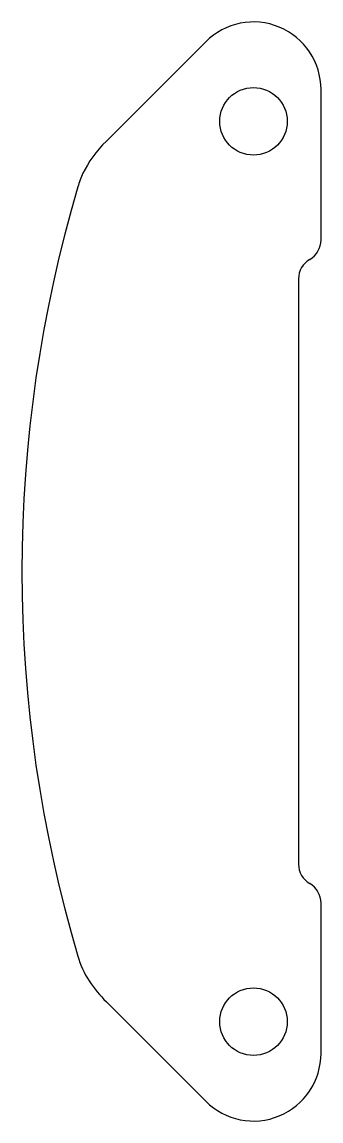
# Model space of a CAD drawing. Header units: millimetres. Extents: x -126 to -112.8, y -24.4 to 24.4.
import ezdxf

# ---------------------------------------------------------------- set-up
doc = ezdxf.new("R2010")
doc.units = ezdxf.units.MM
doc.layers.add('Shape2DView', color=7, linetype='CONTINUOUS')

msp = doc.modelspace()

# ---------------------------------------------------------------- linework, layer by layer
at = {"layer": 'Shape2DView'}
for p, q in [((-122.3, 19.1213), (-117.886, 23.5355)), ((-112.765, 14.7321), (-112.765, 21.4142)), ((-113.765, 13), (-113.765, -13)), ((-112.765, -21.4142), (-112.765, -14.7321)), ((-117.886, -23.5355), (-122.3, -19.1213))]:
    msp.add_line(p, q, dxfattribs=at)
for centre in [(-115.765, 20), (-115.765, -20)]:
    msp.add_circle(centre, 1.5, dxfattribs=at)
for centre, radius, start, end in [((-115.765, 21.4142), 3, 0, 135), ((-66.0478, 0.0001), 60, 163.458, -163.458), ((-113.765, 14.7321), 1, -60, 0), ((-112.765, 13), 1, 120, 180), ((-112.765, -13), 1, 180, -120), ((-113.765, -14.7321), 1, 0, 60), ((-115.765, -21.4142), 3, -135, 0)]:
    msp.add_arc(centre, radius, start, end, dxfattribs=at)
for points, knots in [([(-122.3, 19.1213), (-122.756, 18.665), (-123.109, 18.182), (-123.339, 17.6967), (-123.434, 17.4991), (-123.509, 17.2946), (-123.565, 17.0832)], [0, 0, 0, 0, 0.193594, 0.193594, 0.193594, 0.272192, 0.272192, 0.272192, 0.272192]), ([(-123.565, -17.0831), (-123.464, -17.476), (-123.283, -17.8507), (-123.061, -18.1922), (-122.844, -18.5271), (-122.583, -18.8386), (-122.3, -19.1213)], [0.631922, 0.631922, 0.631922, 0.631922, 0.778523, 0.778523, 0.778523, 0.922278, 0.922278, 0.922278, 0.922278])]:
    msp.add_open_spline(points, degree=3, knots=knots, dxfattribs=at)
msp.add_open_spline([(-123.564, -17.0831), (-123.565, -17.0831)], degree=1, dxfattribs=at)

doc.saveas('drawing.dxf')
